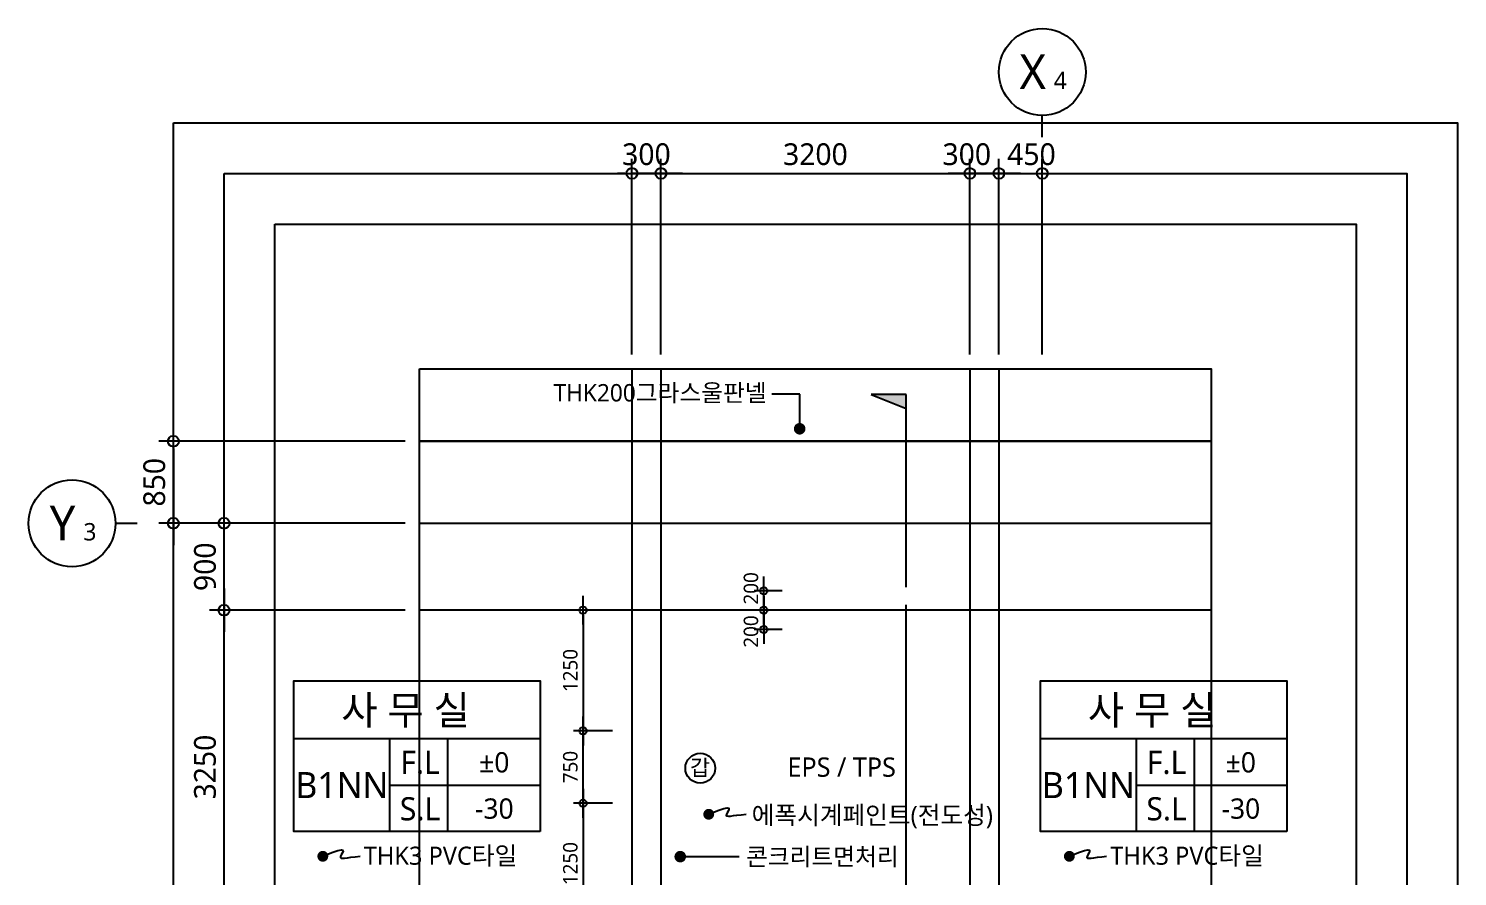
# Model space of a CAD drawing. Header units: millimetres. Extents: x -27104 to 125781, y -3376 to 46996.
# Drawn here: x 20550 to 35350, y 32655 to 41438 of the extents above; entities that cross this region are included whole.
import ezdxf
from ezdxf.enums import TextEntityAlignment as Align

# ---------------------------------------------------------------- set-up
doc = ezdxf.new("R2010")
doc.units = ezdxf.units.MM
doc.header["$LTSCALE"] = 100
doc.header["$MEASUREMENT"] = 0
doc.header["$PDSIZE"] = -10
doc.linetypes.add('CEN', pattern=[62, 60, -1, 0, -1])
doc.layers.get('0').update_dxf_attribs({"linetype": 'CONTINUOUS'})
doc.layers.get('Defpoints').update_dxf_attribs({"color": 171, "linetype": 'CONTINUOUS'})
for name, color, linetype in [('CEN(ST)', 1, 'CEN'), ('INS', 9, 'BATTING'), ('LED', 7, 'CONTINUOUS'), ('NDIM', 7, 'CONTINUOUS'), ('SYM', 7, 'CONTINUOUS'), ('SYM(AXIS)', 7, 'CONTINUOUS'), ('TEXT(AXIS)', 2, 'CONTINUOUS'), ('TEXT(MIN)', 7, 'CONTINUOUS'), ('TEXT(NOTE小)', 1, 'CONTINUOUS'), ('TEXT(노트)', 7, 'CONTINUOUS'), ('TEXT(실명)', 3, 'CONTINUOUS'), ('TEXT-기입', 6, 'CONTINUOUS'), ('TITLE', 7, 'CONTINUOUS')]:
    doc.layers.add(name, color=color, linetype=linetype)
doc.styles.add('CGS', font='cgse', dxfattribs={"bigfont": 'cgs'})
doc.styles.add('나눔바른고딕', font='NanumBarunGothic.ttf')
doc.linetypes.add('BATTING', pattern='A,0.0001,-0.1,[134,ltypeshp.shx,S=0.1,R=0,X=-0.1,Y=0],-0.2,[134,ltypeshp.shx,S=0.1,R=180,X=0.1,Y=0],-0.1', length=0.4001)
doc.dimstyles.new('NDIM 1200', dxfattribs={"dimscale": 75, "dimtxt": 3, "dimasz": 1, "dimexe": 2, "dimexo": 2, "dimgap": 1, "dimtad": 1, "dimdec": 0, "dimdsep": 46, "dimtxsty": 'CGS', "dimblk": 'DOT0', "dimcen": 1, "dimdle": 8, "dimclrd": 256, "dimclre": 256, "dimclrt": 256, "dimadec": 0, "dimazin": 0, "dimtfac": 1, "dimtdec": 0, "dimtix": 1, "dimtmove": 2, "dimatfit": 3, "dimldrblk": 'DOT0', "dimfxl": 1, "dimtolj": 1, "dimtzin": 0, "dimlwd": -1, "dimlwe": -1, "dimarcsym": 0})

# ---------------------------------------------------------------- blocks, each defined once
blk = doc.blocks.new('A$C2F20087E')
at = {"layer": 'SYM(AXIS)'}
blk.add_line((600, 0), (600, 300), dxfattribs=at)
blk.add_circle((600, 900), 600, dxfattribs=at)
blk = doc.blocks.new('DOT0')
blk.add_line((-3, 0), (3, 0))
at = {"color": 6}
blk.add_circle((0, 0), 0.75, dxfattribs=at)
blk = doc.blocks.new('*D47')
at = {"layer": 'Defpoints', "color": 0, "ltscale": 0.4, "transparency": 16777216}
for p in [(30600, 39938), (30300, 37913), (30600, 37913)]:
    blk.add_point(p, dxfattribs=at)
at = {"layer": 'NDIM', "ltscale": 0.4, "transparency": 16777216}
for p, q in [((30300, 38063), (30300, 40088)), ((30600, 38063), (30600, 40088)), ((30375, 39938), (30525, 39938))]:
    blk.add_line(p, q, dxfattribs=at)
at = {"layer": 'NDIM', "ltscale": 0.4, "transparency": 16777216, "xscale": 75, "yscale": 75, "zscale": 75, "rotation": 180}
blk.add_blockref('DOT0', (30300, 39938), dxfattribs=at)
at = {"layer": 'NDIM', "ltscale": 0.4, "transparency": 16777216, "xscale": 75, "yscale": 75, "zscale": 75}
blk.add_blockref('DOT0', (30600, 39938), dxfattribs=at)
at = {"layer": 'NDIM', "ltscale": 0.4, "transparency": 16777216, "insert": (30268, 40135), "char_height": 225, "attachment_point": 5, "style": '나눔바른고딕'}
blk.add_mtext('\\A1;300', dxfattribs=at)
blk = doc.blocks.new('*D46')
at = {"layer": 'Defpoints', "color": 0, "ltscale": 0.4, "transparency": 16777216}
for p in [(30300, 39938), (27100, 37913), (30300, 37913)]:
    blk.add_point(p, dxfattribs=at)
at = {"layer": 'NDIM', "ltscale": 0.4, "transparency": 16777216}
for p, q in [((27100, 38063), (27100, 40088)), ((30300, 38063), (30300, 40088)), ((27175, 39938), (30225, 39938))]:
    blk.add_line(p, q, dxfattribs=at)
at = {"layer": 'NDIM', "ltscale": 0.4, "transparency": 16777216, "xscale": 75, "yscale": 75, "zscale": 75, "rotation": 180}
blk.add_blockref('DOT0', (27100, 39938), dxfattribs=at)
at = {"layer": 'NDIM', "ltscale": 0.4, "transparency": 16777216, "xscale": 75, "yscale": 75, "zscale": 75}
blk.add_blockref('DOT0', (30300, 39938), dxfattribs=at)
at = {"layer": 'NDIM', "ltscale": 0.4, "transparency": 16777216, "insert": (28700, 40135), "char_height": 225, "attachment_point": 5, "style": '나눔바른고딕'}
blk.add_mtext('\\A1;3200', dxfattribs=at)
blk = doc.blocks.new('*D54')
at = {"layer": 'Defpoints', "color": 0, "ltscale": 0.4, "transparency": 16777216}
for p in [(22575, 35413), (24600, 35413), (24600, 32163)]:
    blk.add_point(p, dxfattribs=at)
at = {"layer": 'NDIM', "ltscale": 0.4, "transparency": 16777216}
for p, q in [((24450, 35413), (22425, 35413)), ((22575, 32238), (22575, 35338)), ((24450, 32163), (22425, 32163))]:
    blk.add_line(p, q, dxfattribs=at)
at = {"layer": 'NDIM', "ltscale": 0.4, "transparency": 16777216, "xscale": 75, "yscale": 75, "zscale": 75}
for p, rotation in [((22575, 35413), 90), ((22575, 32163), 270)]:
    blk.add_blockref('DOT0', p, dxfattribs=dict(at, rotation=rotation))
at = {"layer": 'NDIM', "ltscale": 0.4, "transparency": 16777216, "insert": (22378, 33788), "char_height": 225, "attachment_point": 5, "rotation": 90, "style": '나눔바른고딕'}
blk.add_mtext('\\A1;3250', dxfattribs=at)
blk = doc.blocks.new('*D55')
at = {"layer": 'Defpoints', "color": 0, "ltscale": 0.4, "transparency": 16777216}
for p in [(22050, 36313), (24600, 36313), (24600, 25313)]:
    blk.add_point(p, dxfattribs=at)
at = {"layer": 'NDIM', "ltscale": 0.4, "transparency": 16777216}
for p, q in [((24450, 36313), (21900, 36313)), ((22050, 25388), (22050, 36238)), ((24450, 25313), (21900, 25313))]:
    blk.add_line(p, q, dxfattribs=at)
at = {"layer": 'NDIM', "ltscale": 0.4, "transparency": 16777216, "xscale": 75, "yscale": 75, "zscale": 75}
for p, rotation in [((22050, 36313), 90), ((22050, 25313), 270)]:
    blk.add_blockref('DOT0', p, dxfattribs=dict(at, rotation=rotation))
at = {"layer": 'NDIM', "ltscale": 0.4, "transparency": 16777216, "insert": (21853, 30813), "char_height": 225, "attachment_point": 5, "rotation": 90, "style": '나눔바른고딕'}
blk.add_mtext('\\A1;11000', dxfattribs=at)
blk = doc.blocks.new('*D56')
at = {"layer": 'Defpoints', "color": 0, "ltscale": 0.4, "transparency": 16777216}
for p in [(22575, 36313), (24600, 36313), (24600, 35413)]:
    blk.add_point(p, dxfattribs=at)
at = {"layer": 'NDIM', "ltscale": 0.4, "transparency": 16777216}
for p, q in [((24450, 36313), (22425, 36313)), ((22575, 35488), (22575, 36238)), ((24450, 35413), (22425, 35413))]:
    blk.add_line(p, q, dxfattribs=at)
at = {"layer": 'NDIM', "ltscale": 0.4, "transparency": 16777216, "xscale": 75, "yscale": 75, "zscale": 75}
for p, rotation in [((22575, 36313), 90), ((22575, 35413), 270)]:
    blk.add_blockref('DOT0', p, dxfattribs=dict(at, rotation=rotation))
at = {"layer": 'NDIM', "ltscale": 0.4, "transparency": 16777216, "insert": (22378, 35863), "char_height": 225, "attachment_point": 5, "rotation": 90, "style": '나눔바른고딕'}
blk.add_mtext('\\A1;900', dxfattribs=at)
blk = doc.blocks.new('*D59')
at = {"layer": 'Defpoints', "color": 0, "ltscale": 0.4, "transparency": 16777216}
for p in [(24600, 37163), (22050, 36313), (24600, 36313)]:
    blk.add_point(p, dxfattribs=at)
at = {"layer": 'NDIM', "ltscale": 0.4, "transparency": 16777216}
for p, q in [((24450, 37163), (21900, 37163)), ((22050, 37088), (22050, 36388)), ((24450, 36313), (21900, 36313))]:
    blk.add_line(p, q, dxfattribs=at)
at = {"layer": 'NDIM', "ltscale": 0.4, "transparency": 16777216, "xscale": 75, "yscale": 75, "zscale": 75}
for p, rotation in [((22050, 37163), 90), ((22050, 36313), 270)]:
    blk.add_blockref('DOT0', p, dxfattribs=dict(at, rotation=rotation))
at = {"layer": 'NDIM', "ltscale": 0.4, "transparency": 16777216, "insert": (21853, 36738), "char_height": 225, "attachment_point": 5, "rotation": 90, "style": '나눔바른고딕'}
blk.add_mtext('\\A1;850', dxfattribs=at)
blk = doc.blocks.new('SECTION_계단실E1')
at = {"layer": 'SYM'}
blk.add_hatch(color=256, dxfattribs=at).paths.add_polyline_path([(447405, -138925), (447765, -139069), (447765, -138925)])
h = blk.add_hatch(color=256, dxfattribs=at)
h.paths.add_polyline_path([(446917, -152033), (447341, -152457, -0.414214), (447341, -151609)])
h.paths.add_polyline_path([(447341, -152457), (447765, -152882), (447765, -152633, -0.198912)])
h.paths.add_polyline_path([(447341, -151609, -0.198912), (447765, -151433), (447765, -151185)])
at = {"layer": 'Defpoints'}
blk.add_line((447765, -149014), (447765, -141282), dxfattribs=at)
at = {"layer": 'SYM'}
for p, q in [((447405, -138925), (447765, -139069)), ((447765, -138925), (447405, -138925)), ((447765, -140922), (447765, -138925)), ((447765, -141282), (447765, -141102)), ((447765, -149314), (447765, -149014)), ((447765, -151433), (447765, -149614)), ((447765, -151185), (446917, -152033)), ((447765, -152882), (446917, -152033)), ((447165, -152033), (448365, -152033)), ((447765, -152882), (447765, -152633))]:
    blk.add_line(p, q, dxfattribs=at)
blk.add_arc((447765, -152033), 600, 90, 89.7615, dxfattribs=at)
blk = doc.blocks.new('*D67')
at = {"layer": 'Defpoints', "color": 0, "ltscale": 0.4, "transparency": 16777216}
for p in [(26800, 39938), (26800, 37913), (27100, 37913)]:
    blk.add_point(p, dxfattribs=at)
at = {"layer": 'NDIM', "ltscale": 0.4, "transparency": 16777216}
for p, q in [((26800, 38063), (26800, 40088)), ((27100, 38063), (27100, 40088)), ((26725, 39938), (26650, 39938)), ((27100, 39938), (26800, 39938)), ((27175, 39938), (27250, 39938))]:
    blk.add_line(p, q, dxfattribs=at)
at = {"layer": 'NDIM', "ltscale": 0.4, "transparency": 16777216, "xscale": 75, "yscale": 75, "zscale": 75}
blk.add_blockref('DOT0', (26800, 39938), dxfattribs=at)
at = {"layer": 'NDIM', "ltscale": 0.4, "transparency": 16777216, "xscale": 75, "yscale": 75, "zscale": 75, "rotation": 180}
blk.add_blockref('DOT0', (27100, 39938), dxfattribs=at)
at = {"layer": 'NDIM', "ltscale": 0.4, "transparency": 16777216, "insert": (26950, 40135), "char_height": 225, "attachment_point": 5, "style": '나눔바른고딕'}
blk.add_mtext('\\A1;300', dxfattribs=at)
blk = doc.blocks.new('갑종방화문표기')
at = {"layer": 'TEXT(NOTE小)'}
blk.add_circle((0, 0), 150, dxfattribs=at)
at = {"layer": 'TEXT(NOTE小)', "style": '나눔바른고딕'}
blk.add_text('갑', height=160, dxfattribs=at).set_placement((-3, 7), align=Align.MIDDLE_CENTER)
blk = doc.blocks.new('*D82')
at = {"layer": 'Defpoints', "color": 0, "ltscale": 0.4, "transparency": 16777216}
for p in [(28165, 35613), (28456, 35613), (28456, 35413)]:
    blk.add_point(p, dxfattribs=at)
at = {"layer": 'NDIM', "ltscale": 0.4, "transparency": 16777216}
for p, q in [((28356, 35613), (28065, 35613)), ((28165, 35463), (28165, 35563)), ((28356, 35413), (28065, 35413))]:
    blk.add_line(p, q, dxfattribs=at)
at = {"layer": 'NDIM', "ltscale": 0.4, "transparency": 16777216, "xscale": 50, "yscale": 50, "zscale": 50}
for p, rotation in [((28165, 35613), 90), ((28165, 35413), 270)]:
    blk.add_blockref('DOT0', p, dxfattribs=dict(at, rotation=rotation))
at = {"layer": 'NDIM', "ltscale": 0.4, "transparency": 16777216, "insert": (28033, 35639), "char_height": 150, "attachment_point": 5, "rotation": 90, "style": '나눔바른고딕'}
blk.add_mtext('\\A1;200', dxfattribs=at)
blk = doc.blocks.new('*D83')
at = {"layer": 'Defpoints', "color": 0, "ltscale": 0.4, "transparency": 16777216}
for p in [(28456, 35413), (28165, 35213), (28456, 35213)]:
    blk.add_point(p, dxfattribs=at)
at = {"layer": 'NDIM', "ltscale": 0.4, "transparency": 16777216}
for p, q in [((28356, 35413), (28065, 35413)), ((28165, 35363), (28165, 35263)), ((28356, 35213), (28065, 35213))]:
    blk.add_line(p, q, dxfattribs=at)
at = {"layer": 'NDIM', "ltscale": 0.4, "transparency": 16777216, "xscale": 50, "yscale": 50, "zscale": 50}
for p, rotation in [((28165, 35413), 90), ((28165, 35213), 270)]:
    blk.add_blockref('DOT0', p, dxfattribs=dict(at, rotation=rotation))
at = {"layer": 'NDIM', "ltscale": 0.4, "transparency": 16777216, "insert": (28033, 35192), "char_height": 150, "attachment_point": 5, "rotation": 90, "style": '나눔바른고딕'}
blk.add_mtext('\\A1;200', dxfattribs=at)
blk = doc.blocks.new('*D76')
at = {"layer": 'Defpoints', "color": 0, "ltscale": 0.4, "transparency": 16777216}
for p in [(26293, 34163), (26700, 34163), (26700, 33413)]:
    blk.add_point(p, dxfattribs=at)
at = {"layer": 'NDIM', "ltscale": 0.4, "transparency": 16777216}
for p, q in [((26600, 34163), (26193, 34163)), ((26293, 33463), (26293, 34113)), ((26600, 33413), (26193, 33413))]:
    blk.add_line(p, q, dxfattribs=at)
at = {"layer": 'NDIM', "ltscale": 0.4, "transparency": 16777216, "xscale": 50, "yscale": 50, "zscale": 50}
for p, rotation in [((26293, 34163), 90), ((26293, 33413), 270)]:
    blk.add_blockref('DOT0', p, dxfattribs=dict(at, rotation=rotation))
at = {"layer": 'NDIM', "ltscale": 0.4, "transparency": 16777216, "insert": (26162, 33788), "char_height": 150, "attachment_point": 5, "rotation": 90, "style": '나눔바른고딕'}
blk.add_mtext('\\A1;750', dxfattribs=at)
blk = doc.blocks.new('*D77')
at = {"layer": 'Defpoints', "color": 0, "ltscale": 0.4, "transparency": 16777216}
for p in [(26700, 33413), (26293, 32163), (26700, 32163)]:
    blk.add_point(p, dxfattribs=at)
at = {"layer": 'NDIM', "ltscale": 0.4, "transparency": 16777216}
for p, q in [((26600, 33413), (26193, 33413)), ((26293, 33363), (26293, 32213)), ((26600, 32163), (26193, 32163))]:
    blk.add_line(p, q, dxfattribs=at)
at = {"layer": 'NDIM', "ltscale": 0.4, "transparency": 16777216, "xscale": 50, "yscale": 50, "zscale": 50}
for p, rotation in [((26293, 33413), 90), ((26293, 32163), 270)]:
    blk.add_blockref('DOT0', p, dxfattribs=dict(at, rotation=rotation))
at = {"layer": 'NDIM', "ltscale": 0.4, "transparency": 16777216, "insert": (26162, 32788), "char_height": 150, "attachment_point": 5, "rotation": 90, "style": '나눔바른고딕'}
blk.add_mtext('\\A1;1250', dxfattribs=at)
blk = doc.blocks.new('*D68')
at = {"layer": 'Defpoints', "color": 0, "ltscale": 0.4, "transparency": 16777216}
for p in [(26700, 35413), (26293, 34163), (26700, 34163)]:
    blk.add_point(p, dxfattribs=at)
at = {"layer": 'NDIM', "ltscale": 0.4, "transparency": 16777216}
for p, q in [((26600, 35413), (26193, 35413)), ((26293, 35363), (26293, 34213)), ((26600, 34163), (26193, 34163))]:
    blk.add_line(p, q, dxfattribs=at)
at = {"layer": 'NDIM', "ltscale": 0.4, "transparency": 16777216, "xscale": 50, "yscale": 50, "zscale": 50}
for p, rotation in [((26293, 35413), 90), ((26293, 34163), 270)]:
    blk.add_blockref('DOT0', p, dxfattribs=dict(at, rotation=rotation))
at = {"layer": 'NDIM', "ltscale": 0.4, "transparency": 16777216, "insert": (26162, 34788), "char_height": 150, "attachment_point": 5, "rotation": 90, "style": '나눔바른고딕'}
blk.add_mtext('\\A1;1250', dxfattribs=at)
blk = doc.blocks.new('_Dot')
at = {"color": 0, "linetype": 'ByBlock', "lineweight": -2}
blk.add_line((-0.5, 0), (-1, 0), dxfattribs=at)
at = {"color": 0, "linetype": 'ByBlock', "const_width": 0.5}
blk.add_lwpolyline([(-0.25, 0, 1), (0.25, 0, 1)], format="xyb", close=True, dxfattribs=at)
blk = doc.blocks.new('A$C51E23882')
at = {"layer": 'TITLE'}
blk.add_lwpolyline([(8500, 0), (0, 0), (0, 5200), (8500, 5200)], close=True, dxfattribs=at)
for points in [[(8500, 3200), (0, 3200)], [(3300, 3200), (3300, 0)], [(5300, 3200), (5300, 0)], [(3300, 1600), (8500, 1600)]]:
    blk.add_lwpolyline(points, dxfattribs=at)
at = {"layer": 'TITLE', "style": '나눔바른고딕'}
for s, p in [('F.L', (4352, 2378)), ('S.L', (4352, 778))]:
    blk.add_text(s, height=800, dxfattribs=at).set_placement(p, align=Align.MIDDLE)
blk = doc.blocks.new('*D308')
at = {"layer": 'Defpoints', "color": 0, "ltscale": 0.4, "transparency": 16777216}
for p in [(31050, 39938), (30600, 37913), (31050, 37913)]:
    blk.add_point(p, dxfattribs=at)
at = {"layer": 'NDIM', "ltscale": 0.4, "transparency": 16777216}
for p, q in [((30600, 38063), (30600, 40088)), ((31050, 38063), (31050, 40088)), ((30675, 39938), (30975, 39938))]:
    blk.add_line(p, q, dxfattribs=at)
at = {"layer": 'NDIM', "ltscale": 0.4, "transparency": 16777216, "xscale": 75, "yscale": 75, "zscale": 75, "rotation": 180}
blk.add_blockref('DOT0', (30600, 39938), dxfattribs=at)
at = {"layer": 'NDIM', "ltscale": 0.4, "transparency": 16777216, "xscale": 75, "yscale": 75, "zscale": 75}
blk.add_blockref('DOT0', (31050, 39938), dxfattribs=at)
at = {"layer": 'NDIM', "ltscale": 0.4, "transparency": 16777216, "insert": (30938, 40135), "char_height": 225, "attachment_point": 5, "style": '나눔바른고딕'}
blk.add_mtext('\\A1;450', dxfattribs=at)

msp = doc.modelspace()

# ---------------------------------------------------------------- linework, layer by layer
at = {"layer": 'CEN(ST)', "ltscale": 10000}
for p, q in [((26800, 37912.6), (26800, 23862.6)), ((27100, 37912.6), (27100, 23862.6)), ((30300, 37912.6), (30300, 23862.6)), ((30600, 37912.6), (30600, 23862.6)), ((32800, 37162.6), (24600, 37162.6)), ((32800, 36312.6), (24600, 36312.6)), ((32800, 35412.6), (24600, 35412.6))]:
    msp.add_line(p, q, dxfattribs=at)
at = {"layer": 'Defpoints', "ltscale": 10000}
for points in [[(22050, 40462.6), (35350, 40462.6), (35350, 21012.6), (22050, 21012.6)], [(22575, 39937.6), (34825, 39937.6), (34825, 21537.6), (22575, 21537.6)], [(23100, 39412.6), (34300, 39412.6), (34300, 22062.6), (23100, 22062.6)], [(24600, 37912.6), (32800, 37912.6), (32800, 22962.6), (24600, 22962.6)]]:
    msp.add_lwpolyline(points, close=True, dxfattribs=at)
at = {"layer": 'INS', "ltscale": 2.5}
msp.add_line((24600, 37162.6), (32800, 37162.6), dxfattribs=at)
at = {"layer": 'LED', "const_width": 56.2}
for points in [[(27595.2, 33327.2, -1), (27595.2, 33270.9, -1)], [(23597.7, 32891.6, -1), (23597.7, 32835.4, -1)], [(31330.5, 32891.6, -1), (31330.5, 32835.4, -1)]]:
    msp.add_lwpolyline(points, format="xyb", close=True, dxfattribs=at)
at = {"layer": 'LED'}
for points in [[(27595.2, 33299.1), (27688.9, 33338.1), (27751, 33359.2), (27787.2, 33365.7), (27803.2, 33361), (27804.5, 33348.4), (27797, 33331.4), (27786.2, 33313.4), (27777.9, 33297.8), (27776.8, 33287.2), (27783.6, 33281.4), (27798.2, 33279.7), (27820.3, 33281), (27849.9, 33284.5), (27886.6, 33289.2), (27930.4, 33294.4), (27981.1, 33299.1)], [(23597.7, 32863.5), (23691.5, 32902.6), (23753.6, 32923.6), (23789.8, 32930.1), (23805.7, 32925.4), (23807.1, 32912.8), (23799.5, 32895.8), (23788.8, 32877.8), (23780.5, 32862.2), (23779.3, 32851.6), (23786.1, 32845.8), (23800.7, 32844.1), (23822.9, 32845.4), (23852.4, 32848.9), (23889.2, 32853.6), (23933, 32858.8), (23983.6, 32863.5)], [(31330.5, 32863.5), (31424.2, 32902.6), (31486.3, 32923.6), (31522.5, 32930.1), (31538.4, 32925.4), (31539.8, 32912.8), (31532.3, 32895.8), (31521.5, 32877.8), (31513.2, 32862.2), (31512.1, 32851.6), (31518.9, 32845.8), (31533.4, 32844.1), (31555.6, 32845.4), (31585.1, 32848.9), (31621.9, 32853.6), (31665.7, 32858.8), (31716.3, 32863.5)]]:
    msp.add_lwpolyline(points, dxfattribs=at)
at = {"layer": 'NDIM', "ltscale": 10000}
msp.add_lwpolyline([(27420, 32860), (27912, 32860)], dxfattribs=at)

# ---------------------------------------------------------------- block references
for name, p, xscale, yscale, zscale in [('A$C2F20087E', (30600, 40312.6), 0.75, 0.75, 0.75), ('A$C51E23882', (23299.2, 33121.8), 0.3, 0.3, 0.3), ('A$C51E23882', (31031.9, 33121.8), 0.3, 0.3, 0.3), ('갑종방화문표기', (27507.4, 33775.9), 1.030731055544951, 1.030731055544951, 1.030731055544951)]:
    msp.add_blockref(name, p, dxfattribs=dict(xscale=xscale, yscale=yscale, zscale=zscale))
msp.add_blockref('SECTION_계단실E1', (-418125.8, 176571.9))
at = {"xscale": 0.75, "yscale": 0.75, "zscale": 0.75, "rotation": 89.99999999999932}
msp.add_blockref('A$C2F20087E', (21675, 35862.6), dxfattribs=at)
at = {"layer": 'NDIM', "ltscale": 10000, "xscale": 120, "yscale": 120, "zscale": 120, "rotation": 180}
msp.add_blockref('_Dot', (27300, 32860), dxfattribs=at)

# ---------------------------------------------------------------- texts
at = {"layer": 'TEXT(AXIS)', "style": '나눔바른고딕'}
for s, height, p in [('X', 360, (30951.3, 40990.6)), ('4', 180, (31235.7, 40900.6)), ('Y', 360, (20901.3, 36315.6)), ('3', 180, (21185.7, 36225.6))]:
    msp.add_text(s, height=height, dxfattribs=at).set_placement(p, align=Align.MIDDLE)
at = {"layer": 'TEXT(MIN)', "style": '나눔바른고딕'}
for s, p in [('THK200그라스울판넬', (28194.7, 37665.2)), ('콘크리트면처리', (29562.3, 32860))]:
    msp.add_text(s, height=180, dxfattribs=at).set_placement(p, align=Align.MIDDLE_RIGHT)
msp.add_text('EPS / TPS', height=200, dxfattribs=at).set_placement((28972.1, 33787.6), align=Align.MIDDLE_CENTER)
at = {"layer": 'TEXT(노트)', "style": '나눔바른고딕'}
for s, p in [('에폭시계페인트(전도성)', (28039.5, 33289.6)), ('THK3 PVC타일', (24021.8, 32870)), ('THK3 PVC타일', (31754.5, 32870))]:
    msp.add_text(s, height=187.5, dxfattribs=at).set_placement(p, align=Align.MIDDLE_LEFT)
at = {"layer": 'TEXT(실명)', "style": '나눔바른고딕'}
for p in [(24455.4, 34380.1), (32188.1, 34380.1)]:
    msp.add_text('사 무 실', height=300, dxfattribs=at).set_placement(p, align=Align.MIDDLE)
at = {"layer": 'TEXT-기입', "style": '나눔바른고딕'}
for s, height, p in [('±0', 210, (25373.8, 33837.3)), ('±0', 210, (33106.5, 33837.3)), ('B1NN', 270, (23794.2, 33601.8)), ('B1NN', 270, (31526.9, 33601.8)), ('-30', 210, (25374, 33358.2)), ('-30', 210, (33106.7, 33358.2))]:
    msp.add_text(s, height=height, dxfattribs=at).set_placement(p, align=Align.MIDDLE)

# ---------------------------------------------------------------- dimensions: what is measured, and where the dimension line sits
at = {"layer": 'NDIM', "ltscale": 0.4}
for base, p1, p2, angle, override, picture, middle in [((26800, 39937.6), (27100, 37912.6), (26800, 37912.6), 180, {"dimtxsty": '나눔바른고딕'}, '*D67', (26950, 40135)), ((22050, 36312.6), (24600, 37162.6), (24600, 36312.6), 270, {"dimtxsty": '나눔바른고딕'}, '*D59', (21852.8, 36737.6)), ((22050, 36312.6), (24600, 25312.6), (24600, 36312.6), 90, {"dimtxsty": '나눔바른고딕'}, '*D55', (21852.8, 30812.6)), ((22575, 36312.6), (24600, 35412.6), (24600, 36312.6), 90, {"dimtxsty": '나눔바른고딕'}, '*D56', (22377.7, 35862.6)), ((22575, 35412.6), (24600, 32162.6), (24600, 35412.6), 90, {"dimtxsty": '나눔바른고딕'}, '*D54', (22377.7, 33787.6)), ((26293.4, 34162.6), (26700, 35412.6), (26700, 34162.6), 270, {"dimscale": 50, "dimtxsty": '나눔바른고딕'}, '*D68', (26162, 34787.6)), ((26293.4, 34162.6), (26700, 33412.6), (26700, 34162.6), 90, {"dimscale": 50, "dimtxsty": '나눔바른고딕'}, '*D76', (26162, 33787.6)), ((26293.4, 32162.6), (26700, 33412.6), (26700, 32162.6), 270, {"dimscale": 50, "dimtxsty": '나눔바른고딕'}, '*D77', (26162, 32787.6))]:
    dim = msp.add_linear_dim(base=base, p1=p1, p2=p2, angle=angle, dimstyle='NDIM 1200', override=override, dxfattribs=at)
    dim.commit()
    dim.dimension.update_dxf_attribs({"geometry": picture, "text_midpoint": middle})
dim = msp.add_linear_dim(base=(30300, 39937.6), p1=(27100, 37912.6), p2=(30300, 37912.6), dimstyle='NDIM 1200', override={"dimtxsty": '나눔바른고딕'}, dxfattribs=at)
dim.commit()
dim.dimension.update_dxf_attribs({"geometry": '*D46', "text_midpoint": (28700, 40135)})
for base, p1, p2, picture, middle in [((30600, 39937.6), (30300, 37912.6), (30600, 37912.6), '*D47', (30267.7, 40135)), ((31050, 39937.6), (30600, 37912.6), (31050, 37912.6), '*D308', (30937.9, 40134.8))]:
    dim = msp.add_linear_dim(base=base, p1=p1, p2=p2, dimstyle='NDIM 1200', override={"dimtxsty": '나눔바른고딕'}, dxfattribs=at)
    dim.commit()
    dim.dimension.update_dxf_attribs({"geometry": picture, "text_midpoint": middle, "dimtype": 160})
for base, p2, angle, picture, middle in [((28165.3, 35612.6), (28456.4, 35612.6), 90, '*D82', (28033.3, 35639.3)), ((28165.3, 35212.6), (28456.4, 35212.6), 270, '*D83', (28033.3, 35191.7))]:
    dim = msp.add_linear_dim(base=base, p1=(28456.4, 35412.6), p2=p2, angle=angle, dimstyle='NDIM 1200', override={"dimscale": 50, "dimtxsty": '나눔바른고딕'}, dxfattribs=at)
    dim.commit()
    dim.dimension.update_dxf_attribs({"geometry": picture, "text_midpoint": middle, "dimtype": 160})

# ---------------------------------------------------------------- leaders
at = {"layer": 'NDIM', "ltscale": 10000}
msp.add_leader([(28537, 37292.1), (28537, 37651.9), (28250.3, 37651.9)], dimstyle='NDIM 1200', override={"dimscale": 120, "dimasz": 1, "dimgap": 1, "dimtad": 0, "dimldrblk": 'Dot'}, dxfattribs=at)

doc.saveas('drawing.dxf')
